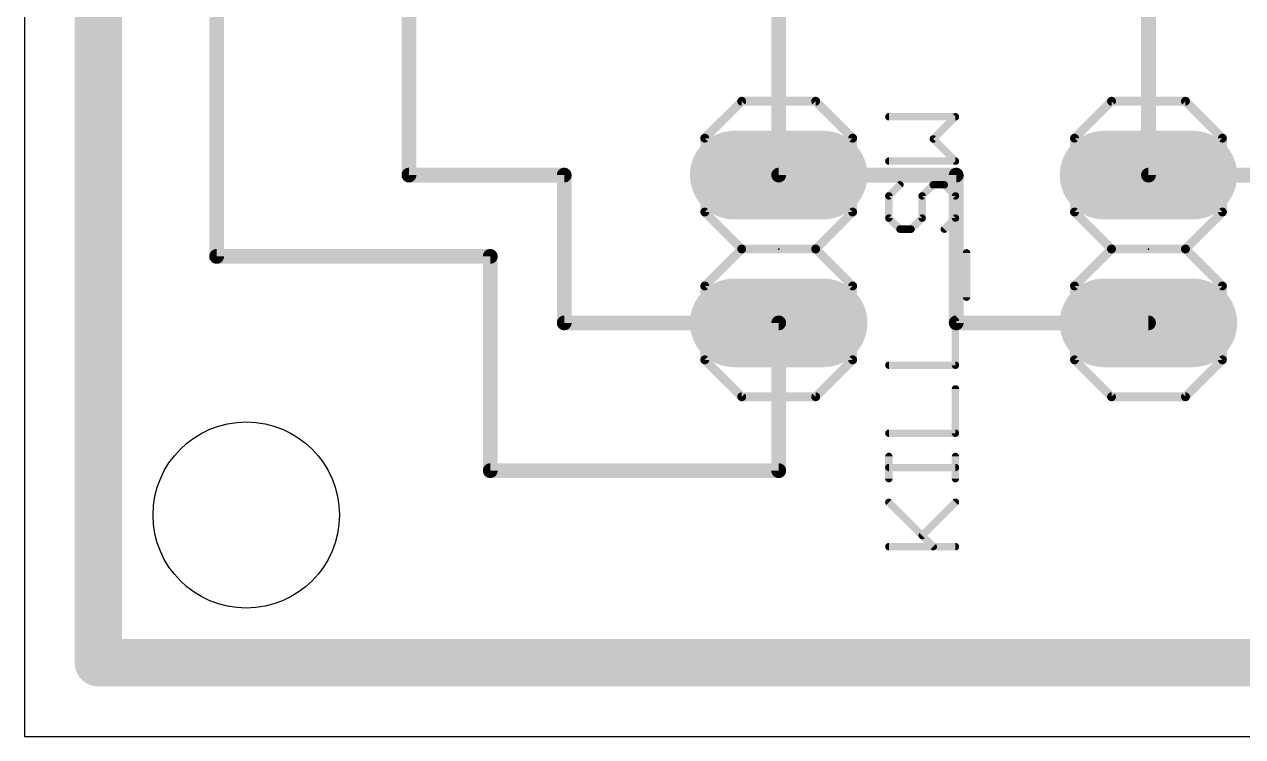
# Model space of a CAD drawing. Extents: x 2.5 to 78.6, y 0 to 52.1.
# Drawn here: x 2.54 to 23.46, y 0 to 12.24 of the extents above; entities that cross this region are included whole.
import ezdxf

# ---------------------------------------------------------------- set-up
doc = ezdxf.new("R2010")
doc.units = 0
for name, color, linetype in [('1', 22, 'CONTINUOUS'), ('17', 82, 'CONTINUOUS'), ('20', 7, 'CONTINUOUS'), ('21', 253, 'CONTINUOUS'), ('23', 7, 'CONTINUOUS'), ('25', 253, 'CONTINUOUS'), ('51', 253, 'CONTINUOUS')]:
    doc.layers.add(name, color=color, linetype=linetype)

# ---------------------------------------------------------------- blocks, each defined once
blk = doc.blocks.new('RECT')
blk.add_solid([(-0.5, -0.5), (0.5, -0.5), (-0.5, 0.5), (0.5, 0.5)])
blk = doc.blocks.new('LONGP100')
at = {"const_width": 1}
blk.add_lwpolyline([(-0.5, 0), (0.5, 0)], dxfattribs=at)
at = {"const_width": 0.5}
for points in [[(-0.5, 0.25, 1), (-0.5, -0.25)], [(0.5, -0.25, 1), (0.5, 0.25)]]:
    blk.add_lwpolyline(points, format="xyb", dxfattribs=at)

msp = doc.modelspace()

# ---------------------------------------------------------------- linework, layer by layer
at = {"layer": '1'}
for points, const_width in [([(3.81, 50.8), (3.81, 1.27)], 0.8128), ([(5.842, 8.255), (5.842, 27.686)], 0.254), ([(9.144, 13.782), (9.144, 9.652)], 0.254), ([(15.494, 13.782), (15.494, 9.652)], 0.254), ([(21.844, 13.782), (21.844, 9.652)], 0.254), ([(9.144, 9.652), (11.811, 9.652)], 0.254), ([(11.811, 9.652), (11.811, 7.112)], 0.254), ([(15.494, 9.652), (18.542, 9.652)], 0.254), ([(18.542, 9.652), (18.542, 7.112)], 0.254), ([(21.844, 9.652), (24.892, 9.652)], 0.254), ([(10.541, 8.255), (5.842, 8.255)], 0.254), ([(10.541, 4.572), (10.541, 8.255)], 0.254), ([(11.811, 7.112), (15.494, 7.112)], 0.254), ([(15.494, 7.112), (15.494, 4.572)], 0.254), ([(18.542, 7.112), (21.844, 7.112)], 0.254), ([(15.494, 4.572), (10.541, 4.572)], 0.254), ([(3.81, 1.27), (76.2, 1.27)], 0.8128)]:
    msp.add_lwpolyline(points, dxfattribs=dict(at, const_width=const_width))
for points, const_width in [([(9.144, 9.7155, 1), (9.144, 9.5885)], 0.127), ([(9.0805, 9.652, 1), (9.2075, 9.652)], 0.127), ([(11.8745, 9.652, 1), (11.7475, 9.652)], 0.127), ([(11.811, 9.5885, 1), (11.811, 9.7155)], 0.127), ([(15.494, 9.7155, 1), (15.494, 9.5885)], 0.127), ([(15.4305, 9.652, 1), (15.5575, 9.652)], 0.127), ([(18.6055, 9.652, 1), (18.4785, 9.652)], 0.127), ([(18.542, 9.5885, 1), (18.542, 9.7155)], 0.127), ([(21.844, 9.7155, 1), (21.844, 9.5885)], 0.127), ([(21.7805, 9.652, 1), (21.9075, 9.652)], 0.127), ([(5.842, 8.3185, 1), (5.842, 8.1915)], 0.127), ([(10.6045, 8.255, 1), (10.4775, 8.255)], 0.127), ([(10.541, 8.1915, 1), (10.541, 8.3185)], 0.127), ([(5.7785, 8.255, 1), (5.9055, 8.255)], 0.127), ([(11.811, 7.1755, 1), (11.811, 7.0485)], 0.127), ([(11.7475, 7.112, 1), (11.8745, 7.112)], 0.127), ([(15.5575, 7.112, 1), (15.4305, 7.112)], 0.127), ([(15.494, 7.0485, 1), (15.494, 7.1755)], 0.127), ([(18.542, 7.1755, 1), (18.542, 7.0485)], 0.127), ([(18.4785, 7.112, 1), (18.6055, 7.112)], 0.127), ([(21.844, 7.0485, 1), (21.844, 7.1755)], 0.127), ([(10.541, 4.6355, 1), (10.541, 4.5085)], 0.127), ([(10.4775, 4.572, 1), (10.6045, 4.572)], 0.127), ([(15.4305, 4.572, 1), (15.5575, 4.572)], 0.127), ([(15.494, 4.5085, 1), (15.494, 4.6355)], 0.127), ([(3.81, 1.4732, 1), (3.81, 1.0668)], 0.4064), ([(3.6068, 1.27, 1), (4.0132, 1.27)], 0.4064)]:
    msp.add_lwpolyline(points, format="xyb", dxfattribs=dict(at, const_width=const_width))
at = {"layer": '20'}
for p, q in [((2.54, 52.06), (2.54, 0)), ((2.54, 0), (77.14, 0))]:
    msp.add_line(p, q, dxfattribs=at)
msp.add_circle((6.35, 3.81), 1.6, dxfattribs=at)
at = {"layer": '21', "const_width": 0.1524}
for points in [[(14.859, 10.922), (14.224, 10.287)], [(16.129, 10.922), (14.859, 10.922)], [(16.764, 10.287), (16.129, 10.922)], [(21.209, 10.922), (20.574, 10.287)], [(22.479, 10.922), (21.209, 10.922)], [(23.114, 10.287), (22.479, 10.922)], [(14.224, 9.017), (14.224, 10.287)], [(16.764, 10.287), (16.764, 9.017)], [(20.574, 9.017), (20.574, 10.287)], [(23.114, 10.287), (23.114, 9.017)], [(14.859, 8.382), (14.224, 9.017)], [(16.764, 9.017), (16.129, 8.382)], [(21.209, 8.382), (20.574, 9.017)], [(23.114, 9.017), (22.479, 8.382)], [(14.224, 7.747), (14.859, 8.382)], [(16.129, 8.382), (14.859, 8.382)], [(16.129, 8.382), (16.764, 7.747)], [(20.574, 7.747), (21.209, 8.382)], [(22.479, 8.382), (21.209, 8.382)], [(22.479, 8.382), (23.114, 7.747)], [(14.224, 6.477), (14.224, 7.747)], [(16.764, 7.747), (16.764, 6.477)], [(20.574, 6.477), (20.574, 7.747)], [(23.114, 7.747), (23.114, 6.477)], [(14.859, 5.842), (14.224, 6.477)], [(16.764, 6.477), (16.129, 5.842)], [(21.209, 5.842), (20.574, 6.477)], [(23.114, 6.477), (22.479, 5.842)], [(16.129, 5.842), (14.859, 5.842)], [(22.479, 5.842), (21.209, 5.842)]]:
    msp.add_lwpolyline(points, dxfattribs=at)
at = {"layer": '21', "const_width": 0.0762}
for points in [[(14.859, 10.9601, 1), (14.859, 10.8839)], [(14.8859, 10.8951, 1), (14.8321, 10.9489)], [(16.1559, 10.9489, 1), (16.1021, 10.8951)], [(16.129, 10.8839, 1), (16.129, 10.9601)], [(21.209, 10.9601, 1), (21.209, 10.8839)], [(21.2359, 10.8951, 1), (21.1821, 10.9489)], [(22.5059, 10.9489, 1), (22.4521, 10.8951)], [(22.479, 10.8839, 1), (22.479, 10.9601)], [(14.2621, 10.287, 1), (14.1859, 10.287)], [(14.1971, 10.3139, 1), (14.2509, 10.2601)], [(16.8021, 10.287, 1), (16.7259, 10.287)], [(16.7371, 10.2601, 1), (16.7909, 10.3139)], [(20.6121, 10.287, 1), (20.5359, 10.287)], [(20.5471, 10.3139, 1), (20.6009, 10.2601)], [(23.1521, 10.287, 1), (23.0759, 10.287)], [(23.0871, 10.2601, 1), (23.1409, 10.3139)], [(14.1859, 9.017, 1), (14.2621, 9.017)], [(14.2509, 9.0439, 1), (14.1971, 8.9901)], [(16.7259, 9.017, 1), (16.8021, 9.017)], [(16.7909, 8.9901, 1), (16.7371, 9.0439)], [(20.5359, 9.017, 1), (20.6121, 9.017)], [(20.6009, 9.0439, 1), (20.5471, 8.9901)], [(23.0759, 9.017, 1), (23.1521, 9.017)], [(23.1409, 8.9901, 1), (23.0871, 9.0439)], [(14.859, 8.4201, 1), (14.859, 8.3439)], [(14.8859, 8.3551, 1), (14.8321, 8.4089)], [(14.8321, 8.3551, 1), (14.8859, 8.4089)], [(16.1559, 8.4089, 1), (16.1021, 8.3551)], [(16.1021, 8.4089, 1), (16.1559, 8.3551)], [(16.129, 8.3439, 1), (16.129, 8.4201)], [(21.209, 8.4201, 1), (21.209, 8.3439)], [(21.2359, 8.3551, 1), (21.1821, 8.4089)], [(21.1821, 8.3551, 1), (21.2359, 8.4089)], [(22.5059, 8.4089, 1), (22.4521, 8.3551)], [(22.4521, 8.4089, 1), (22.5059, 8.3551)], [(22.479, 8.3439, 1), (22.479, 8.4201)], [(14.2621, 7.747, 1), (14.1859, 7.747)], [(14.1971, 7.7739, 1), (14.2509, 7.7201)], [(16.8021, 7.747, 1), (16.7259, 7.747)], [(16.7371, 7.7201, 1), (16.7909, 7.7739)], [(20.6121, 7.747, 1), (20.5359, 7.747)], [(20.5471, 7.7739, 1), (20.6009, 7.7201)], [(23.1521, 7.747, 1), (23.0759, 7.747)], [(23.0871, 7.7201, 1), (23.1409, 7.7739)], [(14.1859, 6.477, 1), (14.2621, 6.477)], [(14.2509, 6.5039, 1), (14.1971, 6.4501)], [(16.7259, 6.477, 1), (16.8021, 6.477)], [(16.7909, 6.4501, 1), (16.7371, 6.5039)], [(20.5359, 6.477, 1), (20.6121, 6.477)], [(20.6009, 6.5039, 1), (20.5471, 6.4501)], [(23.0759, 6.477, 1), (23.1521, 6.477)], [(23.1409, 6.4501, 1), (23.0871, 6.5039)], [(14.859, 5.8801, 1), (14.859, 5.8039)], [(14.8321, 5.8151, 1), (14.8859, 5.8689)], [(16.1021, 5.8689, 1), (16.1559, 5.8151)], [(16.129, 5.8039, 1), (16.129, 5.8801)], [(21.209, 5.8801, 1), (21.209, 5.8039)], [(21.1821, 5.8151, 1), (21.2359, 5.8689)], [(22.4521, 5.8689, 1), (22.5059, 5.8151)], [(22.479, 5.8039, 1), (22.479, 5.8801)]]:
    msp.add_lwpolyline(points, format="xyb", dxfattribs=at)
at = {"layer": '23'}
for p in [(15.494, 8.382), (21.844, 8.382)]:
    msp.add_point(p, dxfattribs=at)
at = {"layer": '25', "const_width": 0.127}
for points in [[(18.5293, 10.6549), (17.3853, 10.6549)], [(18.148, 10.2736), (18.5293, 10.6549)], [(18.5293, 9.8923), (18.148, 10.2736)], [(17.3853, 9.8923), (18.5293, 9.8923)], [(17.576, 9.4855), (17.3853, 9.2949)], [(17.9573, 9.2949), (18.148, 9.4855)], [(18.148, 9.4855), (18.3386, 9.4855)], [(18.3386, 9.4855), (18.5293, 9.2949)], [(17.3853, 9.2949), (17.3853, 8.9136)], [(17.9573, 8.9136), (17.9573, 9.2949)], [(18.5293, 9.2949), (18.5293, 8.9136)], [(17.3853, 8.9136), (17.576, 8.7229)], [(17.7667, 8.7229), (17.9573, 8.9136)], [(18.5293, 8.9136), (18.3386, 8.7229)], [(17.576, 8.7229), (17.7667, 8.7229)], [(18.72, 7.5535), (18.72, 8.3161)], [(18.5293, 6.3841), (18.5293, 7.1467)], [(17.3853, 6.3841), (18.5293, 6.3841)], [(18.5293, 5.2147), (18.5293, 5.9774)], [(17.3853, 5.2147), (18.5293, 5.2147)], [(17.3853, 4.4351), (17.3853, 4.8164)], [(18.5293, 4.4351), (18.5293, 4.8164)], [(18.5293, 4.6258), (17.3853, 4.6258)], [(18.148, 3.2657), (17.3853, 4.0284)], [(17.9573, 3.4564), (18.5293, 4.0284)], [(17.3853, 3.2657), (18.5293, 3.2657)]]:
    msp.add_lwpolyline(points, dxfattribs=at)
at = {"layer": '25', "const_width": 0.0635}
for points in [[(17.3853, 10.6867, 1), (17.3853, 10.6232)], [(18.5518, 10.6325, 1), (18.5068, 10.6774)], [(18.5293, 10.6232, 1), (18.5293, 10.6867)], [(18.1704, 10.2961, 1), (18.1255, 10.2512)], [(18.1255, 10.2961, 1), (18.1704, 10.2512)], [(17.3853, 9.924, 1), (17.3853, 9.8605)], [(18.5068, 9.8698, 1), (18.5518, 9.9147)], [(18.5293, 9.8605, 1), (18.5293, 9.924)], [(17.5984, 9.4631, 1), (17.5535, 9.508)], [(18.148, 9.5173, 1), (18.148, 9.4538)], [(18.1704, 9.4631, 1), (18.1255, 9.508)], [(18.3611, 9.508, 1), (18.3162, 9.4631)], [(18.3386, 9.4538, 1), (18.3386, 9.5173)], [(17.4171, 9.2949, 1), (17.3536, 9.2949)], [(17.3629, 9.3173, 1), (17.4078, 9.2724)], [(17.9891, 9.2949, 1), (17.9256, 9.2949)], [(17.9349, 9.3173, 1), (17.9798, 9.2724)], [(18.561, 9.2949, 1), (18.4976, 9.2949)], [(18.5068, 9.2724, 1), (18.5518, 9.3173)], [(17.4078, 8.936, 1), (17.3629, 8.8911)], [(17.3536, 8.9136, 1), (17.4171, 8.9136)], [(17.9256, 8.9136, 1), (17.9891, 8.9136)], [(17.9798, 8.8911, 1), (17.9349, 8.936)], [(18.4976, 8.9136, 1), (18.561, 8.9136)], [(18.5518, 8.8911, 1), (18.5068, 8.936)], [(17.576, 8.7546, 1), (17.576, 8.6911)], [(17.5535, 8.7004, 1), (17.5984, 8.7453)], [(17.7442, 8.7453, 1), (17.7891, 8.7004)], [(17.7667, 8.6911, 1), (17.7667, 8.7546)], [(18.3162, 8.7453, 1), (18.3611, 8.7004)], [(18.7517, 8.3161, 1), (18.6882, 8.3161)], [(18.6882, 7.5535, 1), (18.7517, 7.5535)], [(18.561, 7.1467, 1), (18.4976, 7.1467)], [(17.3853, 6.4158, 1), (17.3853, 6.3523)], [(18.4976, 6.3841, 1), (18.561, 6.3841)], [(18.5293, 6.3523, 1), (18.5293, 6.4158)], [(18.561, 5.9774, 1), (18.4976, 5.9774)], [(17.3853, 5.2465, 1), (17.3853, 5.183)], [(18.4976, 5.2147, 1), (18.561, 5.2147)], [(18.5293, 5.183, 1), (18.5293, 5.2465)], [(17.4171, 4.8164, 1), (17.3536, 4.8164)], [(18.561, 4.8164, 1), (18.4976, 4.8164)], [(17.3853, 4.6575, 1), (17.3853, 4.594)], [(18.5293, 4.594, 1), (18.5293, 4.6575)], [(17.3536, 4.4351, 1), (17.4171, 4.4351)], [(18.4976, 4.4351, 1), (18.561, 4.4351)], [(17.4078, 4.0508, 1), (17.3629, 4.0059)], [(18.5518, 4.0059, 1), (18.5068, 4.0508)], [(17.9349, 3.4788, 1), (17.9798, 3.4339)], [(17.3853, 3.2975, 1), (17.3853, 3.234)], [(18.1255, 3.2433, 1), (18.1704, 3.2882)], [(18.5293, 3.234, 1), (18.5293, 3.2975)]]:
    msp.add_lwpolyline(points, format="xyb", dxfattribs=at)

# ---------------------------------------------------------------- block references
at = {"layer": '17', "xscale": 1.524, "yscale": 1.524}
for p in [(15.494, 9.652), (15.494, 9.652), (21.844, 9.652), (21.844, 9.652), (15.494, 7.112), (15.494, 7.112), (21.844, 7.112), (21.844, 7.112)]:
    msp.add_blockref('LONGP100', p, dxfattribs=at)
at = {"layer": '51', "xscale": 0.508, "yscale": 0.508, "rotation": 270}
for p in [(15.494, 9.652), (21.844, 9.652), (15.494, 7.112), (21.844, 7.112)]:
    msp.add_blockref('RECT', p, dxfattribs=at)

doc.saveas('drawing.dxf')
